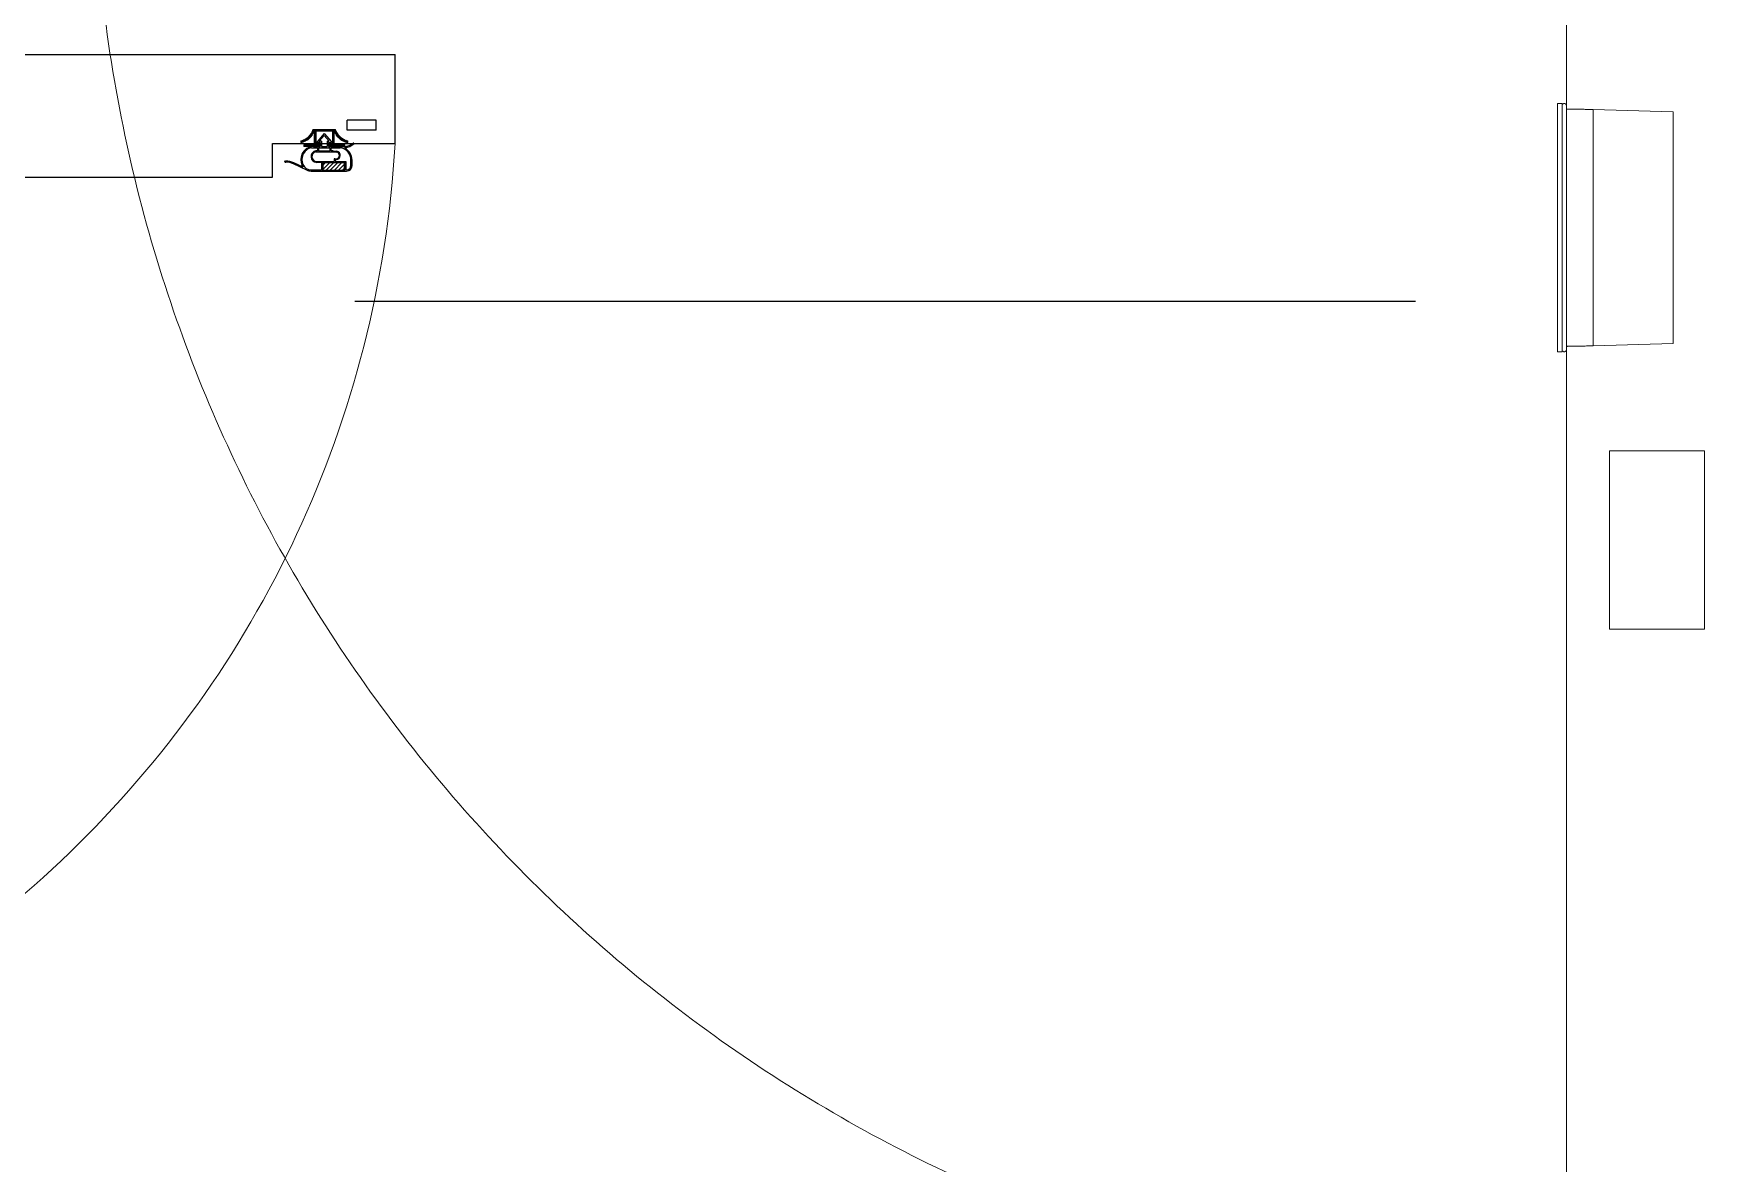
# Model space of a CAD drawing. Header units: millimetres. Extents: x 12325263 to 13848842, y -1463133 to 573208.
# Drawn here: x 12568094 to 12568848, y -834777 to -834269 of the extents above; entities that cross this region are included whole.
import ezdxf
from ezdxf.xclip import XClip

# ---------------------------------------------------------------- set-up
doc = ezdxf.new("R2010")
doc.units = ezdxf.units.MM
doc.header["$LTSCALE"] = 1000
doc.header["$XCLIPFRAME"] = 0
for name, pattern in [('ACAD_ISO02W100', [15, 12, -3]), ('DASH_2_167774853', [81.6, 40.8, -40.8]), ('DASH_2_16777605', [3.517169999999998, 1.758584999999999, -1.758584999999999]), ('DASHEDX2', [1.5, 1, -0.5]), ('HIDDEN', [9.524999999999999, 6.35, -3.175])]:
    doc.linetypes.add(name, pattern=pattern)
for name, color, linetype in [('fur202301', 252, 'Continuous'), ('WALL', 5, 'Continuous'), ('WALL-SHATCH', 8, 'Continuous'), ('建筑-楼板开洞', 251, 'Continuous')]:
    doc.layers.add(name, color=color, linetype=linetype)

# ---------------------------------------------------------------- blocks, each defined once
blk = doc.blocks.new('adgshg13-A$C7F010FC0')
at = {"layer": 'WALL-SHATCH'}
h = blk.add_hatch(color=256, dxfattribs=at)
h.dxf.hatch_style = 1
h.paths.add_polyline_path([(-60384.17120504379, -16880.89509773254), (-763.1647881269455, 197.4793643951416), (12587.61850607395, -13153.30393266678), (12587.61850607395, -157996.0197629929), (-162964.8506313562, -188820.4315237999), (-171262.3814957142, -180522.900662899), (-171262.3814957142, -31310.89849328995), (-150707.1909123659, -10755.70791006088), (-131860.0775495768, -7980.895098209381), (-99162.38149428368, -7980.895098209381), (-99162.38149428368, -4980.895097732544), (-76620.42811572552, -4980.895097732544), (-70107.65229141712, -16880.89509773254)], flags=16)
h.paths.add_polyline_path([(-60091.22944009304, -16380.89510011673), (-646.8769880533218, 646.876989364624), (12987.61850607395, -12987.61850786209), (12987.61850607395, -158331.9049158096), (-163100.5840539932, -189250.3835258484), (-171662.3814958334, -180688.5860877037), (-171662.3814958334, -31145.21306848526), (-150777.8961598873, -10260.7277340889), (-131896.6870943308, -7480.895098209381), (-99562.38149428368, -7480.895098209381), (-99562.38149428368, -4580.895097732544), (-76365.55243730545, -4580.895097732544), (-69907.50581622124, -16380.89510774612)])
blk = doc.blocks.new('A$C4C7A72D3')
at = {"layer": 'WALL', "color": 1}
blk.add_blockref('adgshg13-A$C7F010FC0', (210433.0120974779, 205503.5692701337), dxfattribs=at)
blk = doc.blocks.new('asdgag2019061912090910327')
at = {"color": 1, "linetype": 'ACAD_ISO02W100', "lineweight": 0}
for p, q in [((320.0164469795418, -795.6682340946863), (320.0164469795418, -753.110357152007)), ((320.0164469795418, -753.110357152007), (400.0164469795418, -753.110357152007)), ((400.0164469795418, -753.110357152007), (400.0164469795418, -795.6682340946863)), ((448.2573801428662, -767.0611615768285), (447.2012904731673, -803.0679826337728)), ((552.3124773162417, -767.0611615768285), (553.3685669858824, -803.0679826337728)), ((400.0164469795418, -795.6682340946863), (320.0164469795418, -795.6682340946863))]:
    blk.add_line(p, q, dxfattribs=at)
at = {"lineweight": 0}
blk.add_line((1.4210854715202e-14, -815.0000000000582), (720.0219293060363, -815.0000000000582), dxfattribs=at)
at = {"color": 1, "linetype": 'DASH_2_16777605', "lineweight": 0, "ltscale": 100}
blk.add_arc((680.6881776573719, -808.5269162045151), 668.2607654208618, 179.1554987675265, 268.4824524766053, dxfattribs=at)
at = {"color": 1, "linetype": 'ACAD_ISO02W100', "lineweight": 0}
for points in [[(448.2573801428662, -767.0611615768285), (448.2573801428662, -767.0611615768285), (448.2573801428662, -767.0611615768285), (552.314769360004, -767.0611615768285), (552.314769360004, -767.0611615768285)], [(447.2012904731673, -803.0679826337728), (447.2012904731673, -803.0679826337728), (447.2012904731673, -803.0679826337728), (446.9902720837854, -814.9999999999418), (446.9902720837854, -814.9999999999418)], [(553.3706095989328, -803.0679826337728), (553.3706095989328, -803.0679826337728), (553.3706095989328, -803.0679826337728), (447.2012904731673, -803.0679826337728), (447.2012904731673, -803.0679826337728)], [(553.3706095989328, -803.0679826337728), (553.3706095989328, -803.0679826337728), (447.2012904731673, -803.0679826337728), (447.2012904731673, -803.0679826337728)], [(553.5818774190266, -814.9999999999418), (553.5818774190266, -814.9999999999418), (553.5818774190266, -814.9999999999418), (553.3706095989328, -803.0679826337728), (553.3706095989328, -803.0679826337728)], [(553.3743146626512, -803.0679826337728), (553.3743146626512, -803.0679826337728), (553.3743146626512, -803.0679826337728), (553.5853330520331, -814.9999999999418), (553.5853330520331, -814.9999999999418)], [(444.5615651604603, -815.739063224115), (444.5615651604603, -815.739063224115), (444.5615651604603, -815.739063224115), (444.6670743551222, -815.6335540294531), (444.6670743551222, -815.6335540294531)], [(444.5615651604603, -816.3726172536262), (444.5615651604603, -816.3726172536262), (444.5615651604603, -816.3726172536262), (444.5615651604603, -815.739063224115), (444.5615651604603, -815.739063224115)], [(444.6670743551222, -816.3726172536262), (444.6670743551222, -816.3726172536262), (444.6670743551222, -816.3726172536262), (444.5615651604603, -816.3726172536262), (444.5615651604603, -816.3726172536262)], [(556.010334911698, -817.0061712831375), (556.010334911698, -817.0061712831375), (556.010334911698, -817.0061712831375), (444.5615651604603, -817.0061712831375), (444.5615651604603, -817.0061712831375)], [(444.5615651604603, -817.0061712831375), (444.5615651604603, -817.0061712831375), (444.5615651604603, -817.0061712831375), (444.5615651604603, -819.0125919971033), (444.5615651604603, -819.0125919971033)], [(444.5615651604603, -819.0125919971033), (444.5615651604603, -819.0125919971033), (444.5615651604603, -819.0125919971033), (556.010334911698, -819.0125919971033), (556.010334911698, -819.0125919971033)], [(444.6670743551222, -815.528044834733), (444.6670743551222, -815.528044834733), (444.6670743551222, -815.528044834733), (444.7728329804959, -815.4222862093593), (444.7728329804959, -815.4222862093593)], [(444.6670743551222, -815.6335540294531), (444.6670743551222, -815.6335540294531), (444.6670743551222, -815.6335540294531), (444.6670743551222, -815.528044834733), (444.6670743551222, -815.528044834733)], [(444.6670743551222, -816.4783758790581), (444.6670743551222, -816.4783758790581), (444.6670743551222, -816.4783758790581), (444.6670743551222, -816.3726172536262), (444.6670743551222, -816.3726172536262)], [(444.7728329804959, -816.58388507372), (444.7728329804959, -816.58388507372), (444.7728329804959, -816.58388507372), (444.6670743551222, -816.4783758790581), (444.6670743551222, -816.4783758790581)], [(444.7728329804959, -815.4222862093593), (444.7728329804959, -815.4222862093593), (444.7728329804959, -815.4222862093593), (444.8783421752159, -815.3167770146974), (444.8783421752159, -815.3167770146974)], [(444.7728329804959, -816.6893942683819), (444.7728329804959, -816.6893942683819), (444.7728329804959, -816.6893942683819), (444.7728329804959, -816.58388507372), (444.7728329804959, -816.58388507372)], [(444.8783421752159, -816.6893942683819), (444.8783421752159, -816.6893942683819), (444.8783421752159, -816.6893942683819), (444.7728329804959, -816.6893942683819), (444.7728329804959, -816.6893942683819)], [(444.8783421752159, -815.3167770146974), (444.8783421752159, -815.3167770146974), (444.8783421752159, -815.3167770146974), (444.8783421752159, -815.2112678199774), (444.8783421752159, -815.2112678199774)], [(444.8783421752159, -815.2112678199774), (444.8783421752159, -815.2112678199774), (444.8783421752159, -815.2112678199774), (444.9838513698778, -815.2112678199774), (444.9838513698778, -815.2112678199774)], [(444.8783421752159, -816.7951528938138), (444.8783421752159, -816.7951528938138), (444.8783421752159, -816.7951528938138), (444.8783421752159, -816.6893942683819), (444.8783421752159, -816.6893942683819)], [(444.9838513698778, -816.9006620884757), (444.9838513698778, -816.9006620884757), (444.9838513698778, -816.9006620884757), (444.8783421752159, -816.7951528938138), (444.8783421752159, -816.7951528938138)], [(444.9838513698778, -815.2112678199774), (444.9838513698778, -815.2112678199774), (444.9838513698778, -815.2112678199774), (445.0896099952515, -815.1055091946037), (445.0896099952515, -815.1055091946037)], [(445.1951191899716, -816.9006620884757), (445.1951191899716, -816.9006620884757), (445.1951191899716, -816.9006620884757), (444.9838513698778, -816.9006620884757), (444.9838513698778, -816.9006620884757)], [(445.0896099952515, -815.1055091946037), (445.0896099952515, -815.1055091946037), (445.0896099952515, -815.1055091946037), (445.3006283846335, -815.1055091946037), (445.3006283846335, -815.1055091946037)], [(445.3006283846335, -817.0061712831375), (445.3006283846335, -817.0061712831375), (445.3006283846335, -817.0061712831375), (445.1951191899716, -816.9006620884757), (445.1951191899716, -816.9006620884757)], [(445.3006283846335, -815.1055091946037), (445.3006283846335, -815.1055091946037), (445.3006283846335, -815.1055091946037), (445.3006283846335, -814.9999999999418), (445.3006283846335, -814.9999999999418)], [(445.3006283846335, -814.9999999999418), (445.3006283846335, -814.9999999999418), (445.3006283846335, -814.9999999999418), (555.2712716875249, -814.9999999999418), (555.2712716875249, -814.9999999999418)], [(445.5118962047272, -817.0061712831375), (445.5118962047272, -817.0061712831375), (445.3006283846335, -817.0061712831375), (445.3006283846335, -817.0061712831375)], [(555.0600038674311, -817.0061712831375), (555.0600038674311, -817.0061712831375), (555.0600038674311, -817.0061712831375), (445.5118962047272, -817.0061712831375), (445.5118962047272, -817.0061712831375)], [(446.9902720837854, -814.9999999999418), (446.9902720837854, -814.9999999999418), (553.5818774190266, -814.9999999999418), (553.5818774190266, -814.9999999999418)], [(555.3767808821867, -817.0061712831375), (555.3767808821867, -817.0061712831375), (555.3767808821867, -817.0061712831375), (555.0600038674311, -817.0061712831375), (555.0600038674311, -817.0061712831375)], [(555.2712716875249, -814.9999999999418), (555.2712716875249, -814.9999999999418), (555.2712716875249, -814.9999999999418), (555.3767808821867, -815.1055091946037), (555.3767808821867, -815.1055091946037)], [(555.3767808821867, -815.1055091946037), (555.3767808821867, -815.1055091946037), (555.3767808821867, -815.1055091946037), (555.4825395075604, -815.1055091946037), (555.4825395075604, -815.1055091946037)], [(555.4825395075604, -816.9006620884757), (555.4825395075604, -816.9006620884757), (555.4825395075604, -816.9006620884757), (555.3767808821867, -817.0061712831375), (555.3767808821867, -817.0061712831375)], [(555.4825395075604, -815.1055091946037), (555.4825395075604, -815.1055091946037), (555.4825395075604, -815.1055091946037), (555.5880487022805, -815.2112678199774), (555.5880487022805, -815.2112678199774)], [(555.5880487022805, -816.9006620884757), (555.5880487022805, -816.9006620884757), (555.5880487022805, -816.9006620884757), (555.4825395075604, -816.9006620884757), (555.4825395075604, -816.9006620884757)], [(555.5880487022805, -815.2112678199774), (555.5880487022805, -815.2112678199774), (555.5880487022805, -815.2112678199774), (555.6935578969424, -815.2112678199774), (555.6935578969424, -815.2112678199774)], [(555.6935578969424, -816.7951528938138), (555.6935578969424, -816.7951528938138), (555.6935578969424, -816.7951528938138), (555.5880487022805, -816.9006620884757), (555.5880487022805, -816.9006620884757)], [(555.6935578969424, -815.2112678199774), (555.6935578969424, -815.2112678199774), (555.6935578969424, -815.2112678199774), (555.7993165223161, -815.3167770146974), (555.7993165223161, -815.3167770146974)], [(555.7993165223161, -816.6893942683819), (555.7993165223161, -816.6893942683819), (555.7993165223161, -816.6893942683819), (555.6935578969424, -816.7951528938138), (555.6935578969424, -816.7951528938138)], [(555.7993165223161, -815.3167770146974), (555.7993165223161, -815.3167770146974), (555.7993165223161, -815.3167770146974), (555.7993165223161, -815.4222862093593), (555.7993165223161, -815.4222862093593)], [(555.7993165223161, -815.4222862093593), (555.7993165223161, -815.4222862093593), (555.7993165223161, -815.4222862093593), (555.9048257170361, -815.4222862093593), (555.9048257170361, -815.4222862093593)], [(555.9048257170361, -816.58388507372), (555.9048257170361, -816.58388507372), (555.9048257170361, -816.58388507372), (555.7993165223161, -816.6893942683819), (555.7993165223161, -816.6893942683819)], [(555.9048257170361, -815.4222862093593), (555.9048257170361, -815.4222862093593), (555.9048257170361, -815.4222862093593), (555.9048257170361, -815.528044834733), (555.9048257170361, -815.528044834733)], [(555.9048257170361, -815.528044834733), (555.9048257170361, -815.528044834733), (555.9048257170361, -815.528044834733), (556.010334911698, -815.6335540294531), (556.010334911698, -815.6335540294531)], [(556.010334911698, -816.3726172536262), (556.010334911698, -816.3726172536262), (556.010334911698, -816.3726172536262), (555.9048257170361, -816.4783758790581), (555.9048257170361, -816.4783758790581)], [(555.9048257170361, -816.4783758790581), (555.9048257170361, -816.4783758790581), (555.9048257170361, -816.4783758790581), (555.9048257170361, -816.58388507372), (555.9048257170361, -816.58388507372)], [(556.010334911698, -815.6335540294531), (556.010334911698, -815.6335540294531), (556.010334911698, -815.6335540294531), (556.010334911698, -816.3726172536262), (556.010334911698, -816.3726172536262)], [(556.010334911698, -819.0125919971033), (556.010334911698, -819.0125919971033), (556.010334911698, -817.0061712831375), (556.010334911698, -817.0061712831375)]]:
    blk.add_open_spline(points, degree=3, dxfattribs=at)
blk = doc.blocks.new('asdgagA$C3AAE7F2F')
at = {"lineweight": 0}
h = blk.add_hatch(dxfattribs=at)
h.set_pattern_fill('ANSI37', color=256, scale=0.1, style=0)
h.set_pattern_definition([(135, (25808.95669268296, -14050.97222507315), (0.2245064030267288, 0.2245064030267288), []), (45, (25808.95669268296, -14050.97222507315), (0.2245064030267288, -0.2245064030267288), [])])
edge = h.paths.add_edge_path()
edge.add_arc((12.29365304609382, 28.26886088959145), 10.56270468278596, 196.564793573426, 248.3693301732282)
edge.add_line((8.400005613591928, 18.44998926974222), (1.000005613597749, 18.44998926974222))
edge.add_line((1.000005613597749, 18.44998926974222), (1.000005613597749, 24.19998926973858))
edge.add_line((1.000005613597749, 24.19998926973858), (5.613597750198096e-06, 24.19998926973858))
edge.add_line((5.6135977502e-06, 24.19998926973858), (5.6135977502e-06, 15.44998926974222))
edge.add_line((5.6135977502e-06, 15.44998926974222), (1.000005613597749, 15.44998926974222))
edge.add_line((1.000005613597749, 15.44998926974222), (1.000005613597749, 17.44998926974222))
edge.add_line((1.000005613597749, 17.44998926974222), (8.400005613591928, 17.44998926974222))
edge.add_line((8.400005613591928, 17.44998926974222), (8.400005613591928, 8.449989269742218))
edge.add_line((8.400005613591928, 8.449989269742218), (1.000005613597749, 8.449989269742218))
edge.add_line((1.000005613597749, 8.449989269742218), (1.000005613597749, 10.44998926974222))
edge.add_line((1.000005613597749, 10.44998926974222), (5.613597750198096e-06, 10.44998926974222))
edge.add_line((5.6135977502e-06, 10.44998926974222), (5.6135977502e-06, 1.699989269738579))
edge.add_line((5.6135977502e-06, 1.699989269738579), (1.000005613597749, 1.699989269738579))
edge.add_line((1.000005613597749, 1.699989269738579), (1.000005613597749, 7.449989269742218))
edge.add_line((1.000005613597749, 7.449989269742218), (8.400005613591928, 7.449989269742218))
edge.add_arc((12.29365304609382, -2.368882350121566), 10.56270468278596, 111.6306698267717, 163.4352064265739)
edge.add_arc((2.648571337682369, 0.4999892697378529), 0.5, 163.4352064265739, 270)
edge.add_line((2.648571337682369, -1.07302621473e-05), (2.874985341790306, -1.07302621473e-05))
edge.add_arc((2.874985341790306, 0.1999892697422183), 0.2, 270, 344.7440655988689)
edge.add_arc((12.29365304609382, -2.368882350121566), 9.562704682785963, 107.61366251518959, 164.7440655988689, ccw=False)
edge.add_line((9.400005613591928, 6.74550876430294), (9.400005613591928, 19.15446977517422))
edge.add_arc((12.29365304609382, 28.26886088959145), 9.562704682785963, 195.2559344011311, 252.38633748481038, ccw=False)
edge.add_arc((2.874985341790306, 25.69998926974222), 0.2, 15.25593440113109, 90)
edge.add_line((2.874985341790306, 25.89998926973931), (2.648571337682369, 25.89998926973931))
edge.add_arc((2.648571337682369, 25.39998926973931), 0.5, 90, 196.564793573426)
for p, q in [((5.6135977502e-06, 24.19998926973858), (1.000005613597749, 24.19998926973858)), ((5.6135977502e-06, 24.19998926973858), (5.6135977502e-06, 15.44998926974222)), ((1.000005613597749, 24.19998926973858), (1.000005613597749, 18.44998926974222)), ((2.648571337682369, 25.89998926973931), (2.874985341790306, 25.89998926973931)), ((9.400005613591928, 19.15446977517422), (9.400005613591928, 6.74550876430294)), ((5.6135977502e-06, 15.44998926974222), (1.000005613597749, 15.44998926974222)), ((5.6135977502e-06, 10.44998926974222), (5.6135977502e-06, 1.699989269738579)), ((5.6135977502e-06, 10.44998926974222), (1.000005613597749, 10.44998926974222)), ((1.000005613597749, 18.44998926974222), (8.400005613591928, 18.44998926974222)), ((1.000005613597749, 17.44998926974222), (8.400005613591928, 17.44998926974222)), ((1.000005613597749, 17.44998926974222), (1.000005613597749, 15.44998926974222)), ((1.000005613597749, 10.44998926974222), (1.000005613597749, 8.449989269742218)), ((8.400005613591928, 17.44998926974222), (8.400005613591928, 8.449989269742218)), ((5.6135977502e-06, 1.699989269738579), (1.000005613597749, 1.699989269738579)), ((1.000005613597749, 8.449989269742218), (8.400005613591928, 8.449989269742218)), ((1.000005613597749, 7.449989269742218), (1.000005613597749, 1.699989269738579)), ((1.000005613597749, 7.449989269742218), (8.400005613591928, 7.449989269742218)), ((2.648571337682369, -1.07302621473e-05), (2.874985341790306, -1.07302621473e-05))]:
    blk.add_line(p, q, dxfattribs=at)
for centre, radius, start, end in [((2.648571337682369, 25.39998926973931), 0.5, 90, 196.564793573426), ((12.29365304609382, 28.26886088959145), 10.56270468278596, 196.564793573426, 248.3693301732282), ((2.874985341790306, 25.69998926974222), 0.2, 15.25593440113109, 90), ((12.29365304609382, 28.26886088959145), 9.562704682785963, 195.2559344011311, 252.3863374848104), ((2.648571337682369, 0.4999892697378529), 0.5, 163.4352064265739, 270), ((12.29365304609382, -2.368882350121566), 10.56270468278596, 111.6306698267717, 163.4352064265739), ((2.874985341790306, 0.1999892697422183), 0.2, 270, 344.7440655988689), ((12.29365304609382, -2.368882350121566), 9.562704682785963, 107.6136625151896, 164.7440655988689)]:
    blk.add_arc(centre, radius, start, end, dxfattribs=at)
blk = doc.blocks.new('asdgag门封条')
at = {"ltscale": 0.5}
h = blk.add_hatch(dxfattribs=at)
h.set_pattern_fill('ANSI31', color=256, scale=0.5)
h.set_pattern_definition([(45, (0, 0), (-1.122532015133644, 1.122532015133644), [])])
h.paths.add_polyline_path([(5940.58177194417, -2645.873611939808), (5952.58177194417, -2645.873611939808), (5952.58177194417, -2641.873611939808), (5940.58177194417, -2641.873611939808)])
for p, q in [((5936.431771944172, -2644.423611939808), (5936.431771944172, -2647.423611939808)), ((5937.031771944171, -2644.423611939808), (5937.031771944171, -2647.423611939808)), ((5958.962415481336, -2641.423611939808), (5939.431771944172, -2641.423611939808)), ((5939.431771944172, -2642.023611939808), (5939.83177194417, -2642.023611939808)), ((5939.83177194417, -2646.673592610764), (5939.83177194417, -2642.023611939808)), ((5952.83177194417, -2641.873611939808), (5940.33177194417, -2641.873611939808)), ((5940.33177194417, -2646.173592610764), (5940.33177194417, -2641.873611939808)), ((5952.83177194417, -2646.173592610764), (5952.83177194417, -2641.873611939808)), ((5953.33177194417, -2646.173592610764), (5953.33177194417, -2642.023611939808)), ((5958.962415481336, -2642.023611939808), (5953.33177194417, -2642.023611939808)), ((5961.286815920911, -2641.938919111106), (5968.68058404539, -2645.386689810174)), ((5963.297201090257, -2643.538403862791), (5968.427013088346, -2645.930474482396)), ((5945.787261010167, -2646.673592610764), (5939.827839659648, -2646.673592610764)), ((5952.827839659648, -2646.173592610764), (5940.327839659648, -2646.173592610764)), ((5946.791193294689, -2652.523611939808), (5944.770158998134, -2652.350614187806)), ((5946.813023766143, -2652.023611939808), (5944.847541078148, -2651.855409737474)), ((5945.787261010167, -2647.673592610764), (5945.031554361814, -2647.673592610764)), ((5945.987261010167, -2648.173592610764), (5945.059433655068, -2648.173592610764)), ((5945.787261010167, -2647.673592610764), (5945.787261010167, -2646.673592610764)), ((5946.287261010167, -2647.873592610764), (5946.287261010167, -2646.673592610764)), ((5955.852839659646, -2646.673592610764), (5946.287261010167, -2646.673592610764)), ((5946.791193294689, -2652.523611939808), (5948.031771944171, -2652.523611939808)), ((5956.40783720456, -2652.023611939808), (5946.813023766143, -2652.023611939808)), ((5948.031771944171, -2654.223611939808), (5948.031771944171, -2652.523611939808)), ((5954.83177194417, -2652.523611939808), (5948.631771944173, -2652.523611939808)), ((5948.631771944173, -2654.223611939808), (5948.631771944173, -2652.523611939808)), ((5953.327839659648, -2646.173592610764), (5955.852839659646, -2646.173592610764)), ((5954.83177194417, -2654.223611939808), (5954.83177194417, -2652.523611939808)), ((5955.431771944172, -2654.223611939808), (5955.431771944172, -2652.523611939808)), ((5955.431771944172, -2652.523611939808), (5956.411166024446, -2652.523611939808)), ((5973.231771944172, -2646.323611939808), (5972.906766662797, -2646.323611939808)), ((5973.231771944172, -2646.923611939808), (5972.906766662797, -2646.923611939808)), ((5949.431771944172, -2654.923611939808), (5940.481771944179, -2654.923611939808)), ((5943.33177194417, -2654.223611939808), (5943.054275505431, -2654.223611939808)), ((5943.33177194417, -2654.223611939808), (5943.054275505431, -2654.223611939808)), ((5948.031771944171, -2654.223611939808), (5943.33177194417, -2654.223611939808)), ((5951.503545465083, -2661.818323712029), (5947.779620958111, -2657.453419787955)), ((5949.431771944172, -2657.123611939808), (5947.931771944172, -2657.123611939808)), ((5954.83177194417, -2654.223611939808), (5948.631771944173, -2654.223611939808)), ((5951.731771944173, -2661.007316383396), (5949.015589593618, -2657.823611939808)), ((5950.131771944173, -2657.823611939808), (5949.015589593616, -2657.823611939808)), ((5949.431771944172, -2657.123611939808), (5949.431771944172, -2654.923611939808)), ((5950.131771944173, -2657.823611939808), (5950.131771944173, -2654.923611939808)), ((5953.33177194417, -2654.923611939808), (5950.131771944173, -2654.923611939808)), ((5951.731771944173, -2661.007316383396), (5954.447954294727, -2657.823611939808)), ((5951.95999842326, -2661.818323712029), (5955.683922930232, -2657.453419787955)), ((5953.33177194417, -2657.823611939808), (5953.33177194417, -2654.923611939808)), ((5953.33177194417, -2657.823611939808), (5954.447954294727, -2657.823611939808)), ((5957.592368272884, -2654.923611939808), (5954.031771944171, -2654.923611939808)), ((5954.031771944171, -2657.123611939808), (5954.031771944171, -2654.923611939808)), ((5954.031771944171, -2657.123611939808), (5955.531771944171, -2657.123611939808)), ((5958.719311039845, -2654.223611939808), (5955.431771944172, -2654.223611939808))]:
    blk.add_line(p, q)
blk.add_lwpolyline([(5940.58177194417, -2645.873611939808), (5952.58177194417, -2645.873611939808), (5952.58177194417, -2641.873611939808), (5940.58177194417, -2641.873611939808)], close=True)
for centre, radius, start, end in [((5939.431771944172, -2644.423611939808), 3, 90, 180), ((5939.431771944172, -2644.423611939808), 2.4, 90, 180), ((5958.962415481336, -2646.923611939808), 5.5, 64.99999999990732, 90), ((5958.962415481336, -2646.923611939808), 4.9, 23.74853615213225, 90), ((5958.962415481336, -2646.923611939808), 5.5, 23.74853615213225, 37.9877060411873), ((5957.131771944173, -2647.72905854874), 6.9, 337.1010678091781, 23.74853615213225), ((5957.131771944173, -2647.72905854874), 7.5, 337.1010678091781, 23.74853615213225), ((5943.931771944172, -2647.423611939808), 7.5, 180, 240.6492935109364), ((5943.931771944172, -2647.423611939808), 6.9, 180, 256.9971755332758), ((5940.133078156557, -2654.178789621257), 0.2500000000000114, 272.2097900121539, 60.64929351093644), ((5943.054275505431, -2651.223611939808), 3, 256.9971755332758, 270), ((5943.054275505431, -2651.223611939808), 3, 256.9971755332758, 270), ((5945.280670988691, -2650.033330947142), 2.372851472376576, 96.02637069795182, 257.5758455491946), ((5945.280670988691, -2650.033330947142), 1.872851472376576, 96.78411139259563, 256.6282864312998), ((5945.987261010167, -2647.873592610764), 0.3, 270, 0), ((5955.825698021244, -2649.38020529006), 2.706748001696029, 282.4196100356343, 89.43673265937677), ((5955.829887599056, -2649.375165801573), 3.201655461350134, 280.4603812661415, 89.58925390840943), ((5957.592368272884, -2647.923611939808), 7, 270, 337.1010678091781), ((5957.592368272884, -2647.923611939808), 6.4, 280.1417933657862, 337.1010678091781), ((5972.906766662797, -2636.323611939808), 10.6, 244.9999999999073, 270), ((5972.906766662797, -2636.323611939808), 10, 244.9999999999073, 270), ((5973.231771944172, -2646.623611939808), 0.3000000000000029, 270, 90), ((5935.707276534483, -2656.538731507841), 0.2500000000001023, 133.2098691732242, 313.2098691732239), ((5940.417629268156, -2661.553016586687), 7.129714945225387, 92.20979001215392, 133.2098691732242), ((5940.417629268156, -2661.553016586687), 6.629714945225387, 89.44565309496473, 133.2098691732242), ((5947.931771944172, -2657.323611939808), 0.2, 90, 220.4692038504076), ((5951.731771944175, -2661.623611939808), 0.3, 220.4692038504076, 319.5307961495924), ((5955.531771944171, -2657.323611939808), 0.2, 319.5307961495924, 90)]:
    blk.add_arc(centre, radius, start, end)
blk = doc.blocks.new('asdgagdoor495')
at = {"color": 2, "linetype": 'HIDDEN', "lineweight": 25, "ltscale": 100}
for p, q in [((22769.68894365418, -79651.57412520156), (22729.68894365418, -79651.57412520156)), ((22769.68894365418, -79651.57412520156), (22729.68894365418, -79651.57412520156)), ((22769.68894365418, -79651.57412520156), (22729.68894365418, -79651.57412520156)), ((22729.68894365418, -79651.57412520156), (22729.68894365418, -79687.5873137138)), ((22769.68894365418, -79687.58731371383), (22769.68894365418, -79651.57412520156))]:
    blk.add_line(p, q, dxfattribs=at)
at = {"color": 2, "lineweight": 25}
for p, q in [((22729.68894365453, -79687.58731371383), (22729.68894365442, -80146.57412439073)), ((22769.68894365418, -79687.58731371383), (22769.68894365418, -79706.5740857299)), ((22769.68894365418, -79687.58731371383), (22769.68894365418, -79706.5740857299)), ((22784.68895160954, -79706.5740857299), (22769.68894365418, -79706.5740857299)), ((22784.68895160954, -79706.5740857299), (22769.68894365418, -79706.5740857299)), ((22784.68895160954, -79706.5740857299), (22784.68894365418, -80091.57416386239)), ((22784.68895160954, -79706.5740857299), (22784.68894365418, -80091.57416386239)), ((22784.68895160966, -79706.59074895905), (22784.68895160954, -79711.59074815025)), ((22769.68894365418, -80091.57416386239), (22769.68894365418, -80146.57412439073)), ((22784.68895160954, -80091.57416386239), (22769.68894365418, -80091.57416386239)), ((22769.68894365418, -80091.57416386239), (22769.68894365418, -80146.57412439073)), ((22784.68895160954, -80091.57416386239), (22769.68894365418, -80091.57416386239)), ((22769.68894365418, -80146.57412439073), (22729.68894365442, -80146.57412439073))]:
    blk.add_line(p, q, dxfattribs=at)
at = {"color": 1, "linetype": 'DASHEDX2'}
for p, q in [((22763.70716769752, -80125.09092316363), (22759.20716769822, -80125.09092316363)), ((22759.20716769822, -80138.0524045609), (22759.20716769822, -80125.09092316363)), ((22763.70716769752, -80138.0524045609), (22763.70716769752, -80125.09092316363)), ((22763.70716769752, -80138.0524045609), (22759.20716769822, -80138.0524045609))]:
    blk.add_line(p, q, dxfattribs=at)
at = {"lineweight": 13}
blk.add_line((22769.68894365418, -80146.57412439073), (22729.68894365442, -80146.57412439073), dxfattribs=at)
at = {"linetype": 'HIDDEN', "lineweight": 9, "ltscale": 200}
blk.add_circle((22741.68894365418, -79665.57205020142), 5.5, dxfattribs=at)
at = {"color": 1, "linetype": 'DASH_2_167774853', "lineweight": 9, "ltscale": 0.5}
blk.add_arc((22741.6889436541, -79665.57205020139), 481.8163502564781, 273.3315311726583, 358.5728577811437, dxfattribs=at)
at = {"color": 2, "yscale": 0.8156028368794326, "zscale": 0.8156028368794326}
for name, p, xscale, rotation in [('asdgag门封条', (24936.4608018477, -74824.70849163929), 0.8156028368794326, 270), ('asdgagA$C3AAE7F2F', (22770.97590162256, -80104.20066873892), 0.8156028368794326, 180), ('asdgag门封条', (24936.33912664044, -84969.01515564357), -0.8156028368794326, 270)]:
    blk.add_blockref(name, p, dxfattribs=dict(at, xscale=xscale, rotation=rotation))
at = {"color": 2, "xscale": -0.8156028368794326, "yscale": 0.8156028368794326, "zscale": 0.8156028368794326}
blk.add_blockref('asdgagA$C3AAE7F2F', (22771.09757682982, -79689.52297854394), dxfattribs=at)
blk = doc.blocks.new('asdgag2019061914040478099')
blk.add_blockref('asdgagdoor495', (-22587.7077205464, 78987.5873137131))
blk = doc.blocks.new('sdfgsdffhg')
at = {"layer": 'fur202301', "xscale": -1}
for name, p, rotation in [('asdgag2019061914040478099', (-13986.8305616565, 39919.90692600282), 90), ('asdgag2019061912090910327', (-11486.82936224155, 39199.88521642913), 270)]:
    blk.add_blockref(name, p, dxfattribs=dict(at, rotation=rotation))

msp = doc.modelspace()

# ---------------------------------------------------------------- block references
ref = msp.add_blockref('A$C4C7A72D3', (12385714.85333347, -906209.5211575599), dxfattribs=dict(rotation=350.041249254255))
XClip(ref).set_block_clipping_path([(223442.85848776624, 85923.1187333744), (220542.79614323564, 85923.14223919064), (220542.85794921033, 89292.82327550603), (211526.91503559053, 89292.81013112981), (210631.4331447985, 94392.80805835268), (206113.36859029531, 94392.80254184548), (206001.43151877634, 95030.31273446558), (204376.28265885077, 94744.96136868373), (203364.45700568333, 100506.90300529171), (197947.39471226372, 99555.74826742522), (192482.34284747206, 130679.47653937805), (190118.78045936674, 130264.45040162886), (191623.4071957469, 121695.64270786336), (177046.6486519482, 119136.20117008407), (175707.6223907359, 126760.84837657143), (173902.98837133497, 128026.4039125028), (169528.38544615544, 127258.29032698018), (169070.09673948586, 129868.3614864857), (163308.25174581818, 128856.66933918069), (163766.52659606002, 126246.61717005563), (159679.17951310053, 125528.91809214232), (170669.68883746117, 62935.797914044), (167222.1989369914, 62330.4650948944), (167939.77594909444, 58243.68085931754), (171386.95287966542, 58848.291248798836), (172857.06567938626, 50477.00326481927), (165962.5026008021, 49266.42308983533), (168037.78130347654, 37447.17964484263), (140649.95849708281, 32638.23901064042), (115387.97992391884, 28202.578178789467), (95598.7254695911, 140907.4332163476), (226939.47610990703, 163968.86685004015), (240128.69528115913, 88852.8973128139)])

# ---------------------------------------------------------------- next in the draw order: hatches: boundary and pattern name
at = {"layer": '建筑-楼板开洞'}
h = msp.add_hatch(dxfattribs=at)
h.set_pattern_fill('DASH', color=256, scale=500)
h.set_pattern_definition([(0, (0, 0), (476.25, 476.25), [476.25, -476.25])])
h.paths.add_polyline_path([(12597696.74125517, -842386.7857500005), (12590696.81071091, -842386.9011187449), (12590697.06738452, -843986.785750187), (12595796.81070939, -843986.8518447033), (12595797.06738462, -849736.8518448313), (12588796.81071022, -849736.7857501156), (12588796.81071024, -851936.7857480027), (12564896.81072844, -851936.7857499813), (12564896.81072899, -816186.7857498433), (12568846.81071021, -816186.7857497305), (12568846.81071039, -816040), (12568846.8107105, -807536.7857503798), (12574696.82943846, -807536.8020940134), (12574696.77149323, -810386.7857505934), (12575896.81071086, -810386.7857493811), (12579055.23466226, -810386.7836961544), (12580496.91490283, -811828.2071036652), (12580696.91490281, -819086.8500614959), (12595696.91654344, -819086.7214370563), (12595696.89793204, -812786.7857500659), (12597696.65916437, -812786.7857500445)])

# ---------------------------------------------------------------- next in the draw order: block references
msp.add_blockref('sdfgsdffhg', (12581083.89862993, -874056.803858311, -9.610333750321248e-09))

doc.saveas('drawing.dxf')
